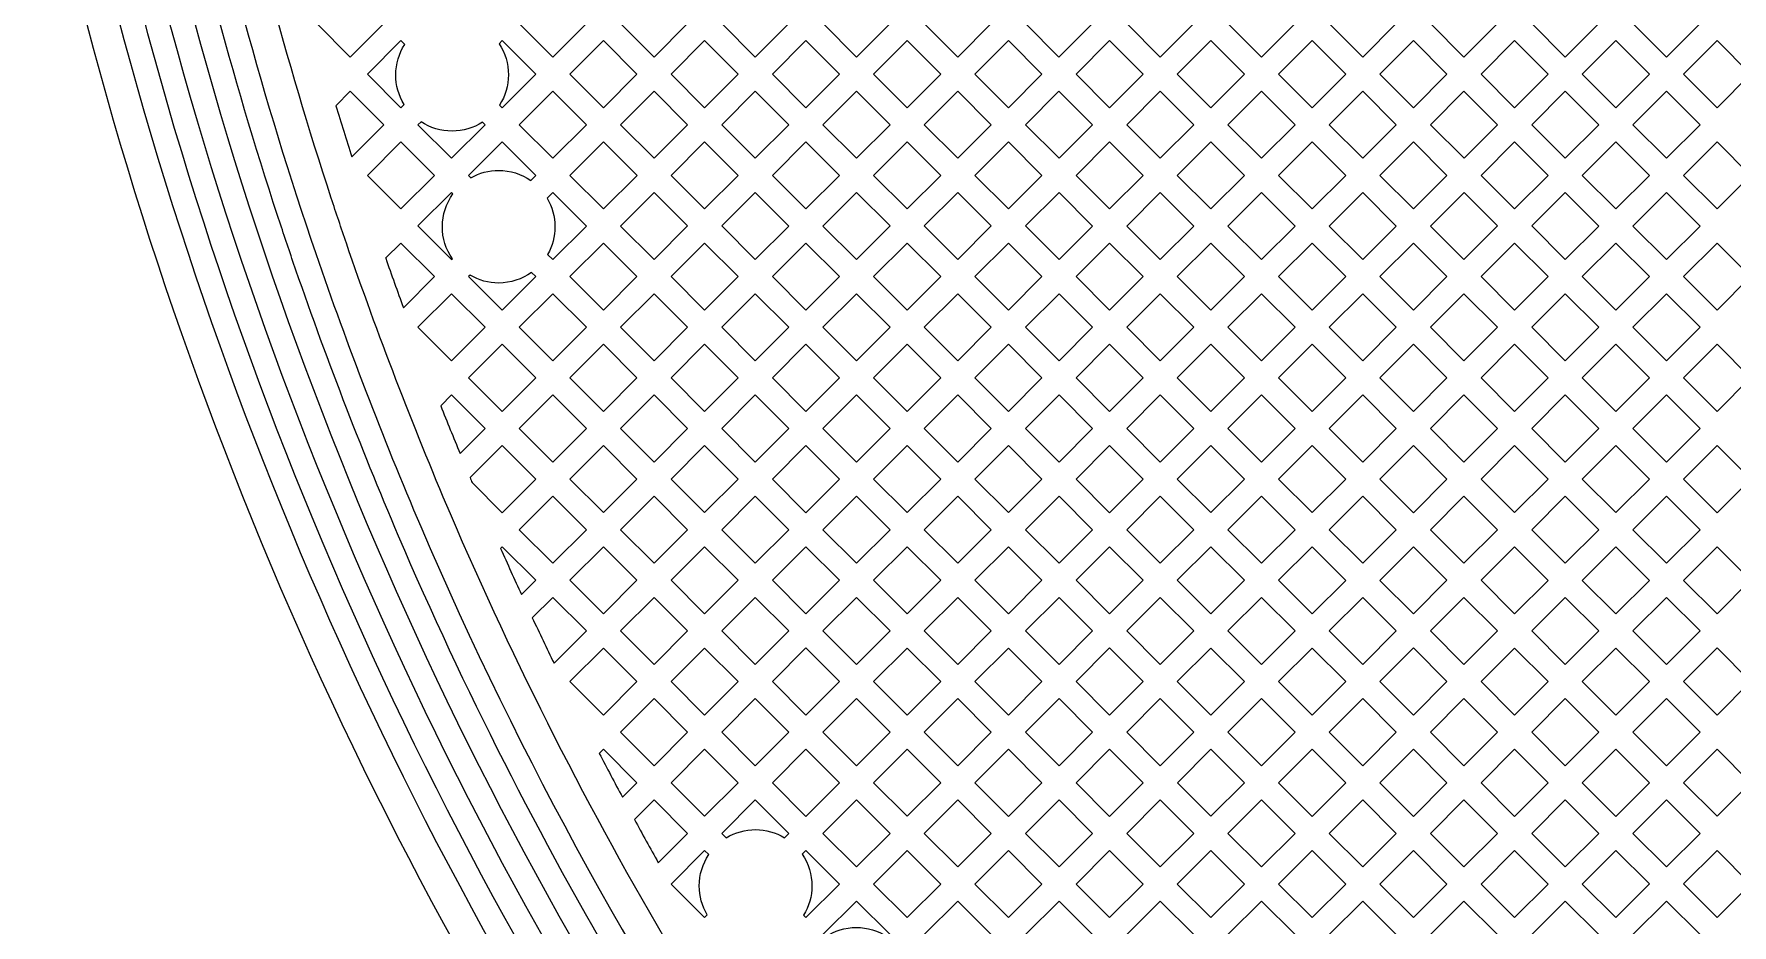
# Model space of a CAD drawing. Extents: x 726 to 4465, y 139 to 737.
# Drawn here: x 3899.84 to 3905.2, y 386.9 to 389.71 of the extents above; entities that cross this region are included whole.
import ezdxf

# ---------------------------------------------------------------- set-up
doc = ezdxf.new("R2010")
doc.units = 0
doc.layers.add('bak_bak_ttr1-bcq6716', color=11, linetype='Continuous')
doc.layers.add('bak_outline', color=11, linetype='Continuous')

msp = doc.modelspace()

# ---------------------------------------------------------------- linework, layer by layer
at = {"layer": 'bak_bak_ttr1-bcq6716'}
for points in [[(3897.3549, 342.0197), (3897.3549, 363.5511, -0.202307), (3901.8566, 374.2211, 0.202316), (3902.3714, 375.4413), (3902.3714, 380.9412, 0.202311), (3901.8566, 382.1614, -0.202307), (3897.3549, 392.8314), (3897.3549, 423.8397, -0.414216), (3898.1515, 424.6363), (3909.7514, 424.6363, -0.414216), (3910.5479, 423.8397), (3910.5479, 393.2462, 0.196007), (3911.3186, 391.3562, -0.196002), (3915.5644, 380.9414), (3915.5644, 375.4411, -0.196002), (3911.3186, 365.0263, 0.196006), (3910.5479, 363.1363), (3910.5479, 342.0197, -0.414217), (3909.7514, 341.2232), (3898.1515, 341.2232, -0.414217)], [(3900.8895, 389.5844), (3900.9955, 389.4784), (3901.0058, 389.4887, -0.139396), (3900.9793, 389.5823, -0.143885), (3901.0075, 389.6784), (3900.9955, 389.6904)], [(3901.3053, 389.6804, -0.147309), (3901.3349, 389.5823, -0.142818), (3901.307, 389.4867), (3901.3152, 389.4785), (3901.4212, 389.5845), (3901.3153, 389.6904)], [(3901.0494, 389.4245), (3901.1553, 389.3186), (3901.2613, 389.4247), (3901.2532, 389.4327, -0.143881), (3901.1571, 389.4045, -0.147303), (3901.0589, 389.434)], [(3901.2092, 389.2648), (3901.2165, 389.2574, -0.129579), (3901.3041, 389.2805, -0.152571), (3901.4053, 389.2489), (3901.4212, 389.2648), (3901.3152, 389.3708)], [(3901.0494, 389.105), (3901.1554, 388.999), (3901.1579, 389.0015, -0.152566), (3901.1263, 389.1027, -0.157032), (3901.1597, 389.2064), (3901.1553, 389.2109)], [(3901.4573, 389.1931, -0.134093), (3901.4819, 389.1027, -0.129576), (3901.4588, 389.0151), (3901.4751, 388.9989), (3901.5811, 389.1049), (3901.4751, 389.2109)], [(3901.2093, 388.9451), (3901.3153, 388.8391), (3901.4212, 388.945), (3901.4079, 388.9583, -0.157025), (3901.3041, 388.9249, -0.134094), (3901.2138, 388.9496)], [(3901.2137, 388.3102, 0.000481), (3901.2203, 388.2945), (3901.3152, 388.1996), (3901.4212, 388.3057), (3901.3152, 388.4117)], [(3902.0085, 387.1868), (3902.0227, 387.1726, -0.138071), (3902.1154, 387.1987, -0.136224), (3902.207, 387.1733), (3902.2204, 387.1867), (3902.1144, 387.2927)], [(3901.8486, 387.0269), (3901.9546, 386.9209), (3901.963, 386.9293, -0.136214), (3901.9376, 387.0209, -0.148619), (3901.9677, 387.1199), (3901.9546, 387.1329)], [(3902.2624, 387.1209, -0.150461), (3902.2932, 387.0209, -0.138071), (3902.2671, 386.9282), (3902.2743, 386.921), (3902.3802, 387.0269), (3902.2743, 387.1328)], [(3902.3282, 386.8671), (3902.3351, 386.8601, -0.147048), (3902.4332, 386.8896, -0.149148), (3902.5324, 386.8593), (3902.5401, 386.867), (3902.434, 386.973)]]:
    msp.add_lwpolyline(points, format="xyb", close=True, dxfattribs=at)
for points in [[(3904.0542, 372.8437, 0.156853), (3905.006, 375.328), (3905.0153, 375.5016, 0.057249), (3905.0133, 375.5189, -0.058411), (3905.0123, 375.5277), (3905.0123, 381.0671, 0.202342), (3903.6994, 384.1776, -0.002771), (3903.6034, 384.2723, -0.027686), (3902.6969, 385.281, -0.003159), (3902.589, 385.4171, -0.064455), (3900.9879, 388.1259, -0.017846), (3900.6546, 388.993, -0.002751), (3900.6061, 389.1379, -0.028552), (3900.247, 390.4895, -0.050748), (3899.9958, 392.9582), (3899.9958, 421.3718, 0.113)], [(3900.072, 421.3719), (3900.072, 392.9582, 0.050755), (3900.3217, 390.5045, 0.031666), (3900.7267, 389.0176, 0.017842), (3901.058, 388.1557, 0.098659), (3903.7528, 384.2319, -0.2022), (3905.0885, 381.0671), (3905.0885, 375.5317, -0.049817), (3905.0915, 375.5016, -0.030687), (3905.0912, 375.497, -0.029701), (3905.0912, 375.4926), (3905.082, 375.3238, -0.188109), (3903.7528, 372.399)], [(3904.1931, 372.7322, 0.156863), (3905.1838, 375.3186), (3905.193, 375.4871, 0.049449), (3905.1911, 375.5372, -0.039636), (3905.1906, 375.5452), (3905.1903, 381.0679, 0.20229), (3903.8239, 384.3051, -0.002778), (3903.729, 384.3987, -0.027685), (3902.8358, 385.3927, -0.003159), (3902.7293, 385.527, -0.064449), (3901.1516, 388.1962, -0.017832), (3900.8232, 389.0507, -0.002737), (3900.7755, 389.193, -0.028562), (3900.4215, 390.5255, -0.050745), (3900.1738, 392.9582), (3900.1738, 421.3701)], [(3899.8434, 345.7503), (3899.8441, 363.7797, -0.049844), (3899.8449, 363.7872, 0.051152), (3899.8457, 363.7949, -0.011117), (3899.8732, 364.3678, 0.017217), (3899.8774, 364.4839, -0.020317), (3899.8877, 364.7204, -0.051748), (3900.3659, 367.2367), (3900.6312, 368.0252, -0.018379), (3900.982, 368.8667, -0.020399), (3901.4424, 369.7678, -0.024616), (3901.4851, 369.8351), (3902.5338, 371.3303, -0.01577), (3902.6592, 371.4979), (3902.8537, 371.7409, -0.032279), (3903.5431, 372.5137), (3903.5931, 372.5627, 0.202286), (3904.8599, 375.565), (3904.8599, 381.0659, 0.202282), (3903.593, 384.0683, -0.202313), (3899.8434, 392.9561), (3899.8434, 421.3198, 0.146958)], [(3899.9196, 421.3198), (3899.9196, 392.9561, 0.2023), (3903.6462, 384.1229, -0.202281), (3904.9361, 381.0659), (3904.9361, 375.565, -0.202286), (3903.6463, 372.5082), (3903.5965, 372.4594, 0.032281), (3902.9137, 371.6939), (3902.7188, 371.4503, 0.015771), (3902.5962, 371.2866), (3901.5473, 369.7912, 0.024713), (3901.5085, 369.73, 0.020391), (3901.0512, 368.8347, 0.018365), (3900.7027, 367.999), (3900.4382, 367.2129, 0.051711), (3899.9636, 364.7137, 0.020298), (3899.9536, 364.4836, -0.017245), (3899.9492, 364.3621, 0.011106), (3899.9218, 363.7931, -0.038156), (3899.9203, 363.7758), (3899.9196, 345.7502, -0.056576)], [(3899.7672, 421.2611), (3899.7672, 392.9557, 0.202315), (3903.54, 384.0132, -0.20226), (3904.7837, 381.0656), (3904.7837, 375.5653, -0.202314), (3903.5397, 372.6172, 0.021457), (3902.8055, 371.8376, 0.024959), (3902.4248, 371.3472, -0.0052), (3902.2669, 371.1268, 0.007644), (3902.0376, 370.8031, -0.01494), (3901.8073, 370.4871, 0.024055), (3901.4688, 369.9669, 0.003753), (3901.3759, 369.805, 0.129026), (3899.7672, 363.675), (3899.7672, 345.7658, -0.070941), (3899.7603, 345.7178), (3899.6374, 345.2987, 0.081102), (3899.615, 345.1615), (3899.615, 342.5557, -0.198919), (3899.4322, 342.1142), (3899.2797, 341.9618, 0.225036), (3899.2265, 341.8142, -0.458544), (3899.0506, 341.61)], [(3899.0734, 341.9642, 0.231708), (3899.226, 342.0158), (3899.3783, 342.1681, 0.198919), (3899.5388, 342.5557), (3899.5388, 345.1615, -0.080752), (3899.565, 345.3223), (3899.6872, 345.7391, 0.070961), (3899.691, 345.7658), (3899.691, 363.675, -0.13283), (3901.4031, 370.0054, -0.024133), (3901.7467, 370.5333, 0.014975), (3901.9749, 370.8464, -0.007646), (3902.2056, 371.172, 0.005203), (3902.3626, 371.3913, -0.024959), (3902.748, 371.8876, -0.021454), (3903.4866, 372.6718, 0.20231), (3904.7075, 375.5653), (3904.7075, 381.0656, 0.202283), (3903.4866, 383.9588, -0.202308), (3899.691, 392.9557), (3899.691, 421.2611, 0.055802)], [(3899.5891, 421.1651), (3899.5891, 392.9556, 0.202307), (3903.4155, 383.8859, -0.202284), (3904.6056, 381.0656), (3904.6056, 375.5653, -0.202321), (3903.4154, 372.7446)]]:
    msp.add_lwpolyline(points, format="xyb", dxfattribs=at)
for points in [[(3900.7296, 389.7443), (3900.8356, 389.6383), (3900.9416, 389.7443), (3900.8356, 389.8503)], [(3901.3692, 389.7443), (3901.4751, 389.6384), (3901.581, 389.7443), (3901.4751, 389.8502)], [(3901.6887, 389.7443), (3901.7947, 389.6383), (3901.9007, 389.7443), (3901.7947, 389.8503)], [(3902.0085, 389.7443), (3902.1145, 389.6383), (3902.2205, 389.7443), (3902.1145, 389.8503)], [(3902.3283, 389.7443), (3902.4341, 389.6384), (3902.5401, 389.7443), (3902.4342, 389.8502)], [(3902.6478, 389.7443), (3902.7538, 389.6383), (3902.8598, 389.7443), (3902.7538, 389.8503)], [(3902.9676, 389.7443), (3903.0734, 389.6384), (3903.1795, 389.7444), (3903.0736, 389.8503)], [(3903.2872, 389.7444), (3903.3932, 389.6384), (3903.4992, 389.7443), (3903.3931, 389.8503)], [(3903.6069, 389.7443), (3903.7129, 389.6383), (3903.8189, 389.7443), (3903.7129, 389.8503)], [(3903.9267, 389.7443), (3904.0326, 389.6384), (3904.1385, 389.7443), (3904.0326, 389.8502)], [(3904.2462, 389.7443), (3904.3523, 389.6383), (3904.4583, 389.7443), (3904.3523, 389.8503)], [(3904.566, 389.7443), (3904.672, 389.6383), (3904.7779, 389.7442), (3904.6719, 389.8502)], [(3904.8857, 389.7442), (3904.9916, 389.6383), (3905.0976, 389.7443), (3904.9917, 389.8502)], [(3901.5289, 389.5845), (3901.6349, 389.4785), (3901.7408, 389.5844), (3901.6348, 389.6904)], [(3901.8486, 389.5844), (3901.9546, 389.4784), (3902.0606, 389.5844), (3901.9546, 389.6904)], [(3902.1684, 389.5844), (3902.2743, 389.4785), (3902.3803, 389.5845), (3902.2744, 389.6904)], [(3902.488, 389.5845), (3902.594, 389.4785), (3902.7, 389.5844), (3902.5939, 389.6904)], [(3902.8077, 389.5844), (3902.9136, 389.4785), (3903.0196, 389.5845), (3902.9137, 389.6904)], [(3903.1273, 389.5845), (3903.2333, 389.4785), (3903.3394, 389.5845), (3903.2333, 389.6905)], [(3903.4471, 389.5845), (3903.5531, 389.4785), (3903.6591, 389.5844), (3903.553, 389.6904)], [(3903.7668, 389.5844), (3903.8727, 389.4785), (3903.9787, 389.5845), (3903.8728, 389.6904)], [(3904.0865, 389.5845), (3904.1925, 389.4785), (3904.2984, 389.5844), (3904.1924, 389.6904)], [(3904.4061, 389.5844), (3904.5121, 389.4784), (3904.6182, 389.5844), (3904.5121, 389.6904)], [(3904.7259, 389.5844), (3904.8318, 389.4785), (3904.9377, 389.5844), (3904.8318, 389.6903)], [(3905.0455, 389.5844), (3905.1515, 389.4784), (3905.2575, 389.5844), (3905.1515, 389.6904)], [(3901.3691, 389.4247), (3901.4751, 389.3186), (3901.5811, 389.4246), (3901.4751, 389.5306)], [(3901.6888, 389.4246), (3901.7948, 389.3186), (3901.9007, 389.4245), (3901.7947, 389.5305)], [(3902.0085, 389.4245), (3902.1144, 389.3186), (3902.2204, 389.4246), (3902.1145, 389.5305)], [(3902.3281, 389.4246), (3902.4341, 389.3186), (3902.5402, 389.4246), (3902.4341, 389.5306)], [(3902.6479, 389.4246), (3902.7538, 389.3187), (3902.8597, 389.4247), (3902.7538, 389.5305)], [(3902.9675, 389.4247), (3903.0735, 389.3186), (3903.1795, 389.4246), (3903.0734, 389.5306)], [(3903.2872, 389.4246), (3903.3932, 389.3186), (3903.4992, 389.4246), (3903.3932, 389.5306)], [(3903.607, 389.4246), (3903.7129, 389.3187), (3903.8188, 389.4247), (3903.7129, 389.5305)], [(3903.9266, 389.4247), (3904.0326, 389.3186), (3904.1386, 389.4247), (3904.0326, 389.5307)], [(3904.2464, 389.4247), (3904.3524, 389.3186), (3904.4583, 389.4245), (3904.3523, 389.5305)], [(3904.566, 389.4245), (3904.6719, 389.3186), (3904.7779, 389.4246), (3904.672, 389.5305)], [(3904.8857, 389.4246), (3904.9917, 389.3186), (3905.0976, 389.4245), (3904.9916, 389.5305)], [(3900.8896, 389.2648), (3900.9955, 389.1589), (3901.1014, 389.2648), (3900.9955, 389.3706)], [(3901.5289, 389.2648), (3901.635, 389.1587), (3901.741, 389.2647), (3901.6349, 389.3708)], [(3901.8487, 389.2647), (3901.9546, 389.1588), (3902.0605, 389.2648), (3901.9546, 389.3706)], [(3902.1683, 389.2648), (3902.2743, 389.1587), (3902.3803, 389.2647), (3902.2743, 389.3707)], [(3902.488, 389.2647), (3902.5939, 389.1588), (3902.6999, 389.2649), (3902.594, 389.3707)], [(3902.8077, 389.2649), (3902.9137, 389.1588), (3903.0196, 389.2648), (3902.9136, 389.3708)], [(3903.1274, 389.2648), (3903.2334, 389.1587), (3903.3394, 389.2647), (3903.2333, 389.3707)], [(3903.4471, 389.2647), (3903.553, 389.1588), (3903.659, 389.2648), (3903.5531, 389.3707)], [(3903.7668, 389.2648), (3903.8728, 389.1588), (3903.9787, 389.2648), (3903.8727, 389.3708)], [(3904.0865, 389.2648), (3904.1925, 389.1587), (3904.2985, 389.2648), (3904.1925, 389.3708)], [(3904.4063, 389.2648), (3904.5121, 389.1589), (3904.618, 389.2648), (3904.5121, 389.3706)], [(3904.7258, 389.2648), (3904.8318, 389.1587), (3904.9378, 389.2648), (3904.8318, 389.3708)], [(3905.0456, 389.2648), (3905.1516, 389.1587), (3905.2575, 389.2646), (3905.1515, 389.3706)], [(3901.6888, 389.1049), (3901.7947, 388.999), (3901.9007, 389.105), (3901.7948, 389.2109)], [(3902.0085, 389.105), (3902.1145, 388.999), (3902.2204, 389.1049), (3902.1144, 389.2109)], [(3902.3282, 389.1049), (3902.434, 388.999), (3902.54, 389.105), (3902.4341, 389.2108)], [(3902.6478, 389.105), (3902.7538, 388.9989), (3902.8598, 389.105), (3902.7538, 389.211)], [(3902.9676, 389.105), (3903.0736, 388.9989), (3903.1795, 389.1049), (3903.0735, 389.2109)], [(3903.2873, 389.1049), (3903.3931, 388.999), (3903.4991, 389.1049), (3903.3932, 389.2108)], [(3903.6069, 389.1049), (3903.7129, 388.9989), (3903.8189, 389.1049), (3903.7129, 389.211)], [(3903.9267, 389.1049), (3904.0327, 388.9989), (3904.1386, 389.1049), (3904.0326, 389.2109)], [(3904.2464, 389.1049), (3904.3523, 388.999), (3904.4583, 389.105), (3904.3524, 389.2109)], [(3904.566, 389.105), (3904.672, 388.999), (3904.7779, 389.1049), (3904.6719, 389.2109)], [(3904.8857, 389.1049), (3904.9917, 388.9989), (3905.0977, 389.1049), (3904.9917, 389.2109)], [(3901.5289, 388.945), (3901.6348, 388.8391), (3901.7408, 388.9451), (3901.635, 389.051)], [(3901.8486, 388.9451), (3901.9546, 388.8391), (3902.0606, 388.9451), (3901.9546, 389.0511)], [(3902.1684, 388.9451), (3902.2743, 388.8392), (3902.3802, 388.9451), (3902.2743, 389.051)], [(3902.4879, 388.9451), (3902.5939, 388.8391), (3902.6999, 388.9451), (3902.5939, 389.0511)], [(3902.8077, 388.9451), (3902.9137, 388.8391), (3903.0197, 388.9451), (3902.9137, 389.0511)], [(3903.1275, 388.9451), (3903.2333, 388.8392), (3903.3393, 388.9451), (3903.2334, 389.051)], [(3903.447, 388.9451), (3903.553, 388.8391), (3903.659, 388.9451), (3903.553, 389.0511)], [(3903.7668, 388.9451), (3903.8728, 388.839), (3903.9788, 388.945), (3903.8728, 389.0511)], [(3904.0865, 388.945), (3904.1924, 388.8392), (3904.2984, 388.9451), (3904.1925, 389.051)], [(3904.4061, 388.9451), (3904.5121, 388.8391), (3904.6182, 388.9451), (3904.5121, 389.0511)], [(3904.7259, 388.9451), (3904.8319, 388.8391), (3904.9378, 388.945), (3904.8318, 389.051)], [(3905.0456, 388.945), (3905.1515, 388.8391), (3905.2575, 388.9451), (3905.1516, 389.051)], [(3901.0494, 388.7852), (3901.1554, 388.6792), (3901.2614, 388.7852), (3901.1554, 388.8912)], [(3901.3692, 388.7852), (3901.4751, 388.6793), (3901.581, 388.7852), (3901.4751, 388.8911)], [(3901.6887, 388.7852), (3901.7947, 388.6792), (3901.9007, 388.7852), (3901.7947, 388.8912)], [(3902.0085, 388.7852), (3902.1144, 388.6793), (3902.2204, 388.7853), (3902.1145, 388.8912)], [(3902.3281, 388.7853), (3902.4341, 388.6793), (3902.5401, 388.7852), (3902.434, 388.8912)], [(3902.6478, 388.7852), (3902.7538, 388.6792), (3902.8598, 388.7852), (3902.7538, 388.8912)], [(3902.9676, 388.7852), (3903.0735, 388.6793), (3903.1795, 388.7853), (3903.0736, 388.8912)], [(3903.2872, 388.7853), (3903.3932, 388.6793), (3903.4992, 388.7852), (3903.3931, 388.8912)], [(3903.6069, 388.7852), (3903.7129, 388.6792), (3903.8189, 388.7852), (3903.7129, 388.8912)], [(3903.9267, 388.7852), (3904.0325, 388.6793), (3904.1386, 388.7853), (3904.0327, 388.8912)], [(3904.2463, 388.7853), (3904.3523, 388.6793), (3904.4583, 388.7852), (3904.3523, 388.8912)], [(3904.566, 388.7852), (3904.672, 388.6792), (3904.7781, 388.7852), (3904.672, 388.8912)], [(3904.8858, 388.7852), (3904.9917, 388.6793), (3905.0976, 388.7852), (3904.9917, 388.8911)], [(3901.2093, 388.6253), (3901.3152, 388.5194), (3901.4212, 388.6254), (3901.3153, 388.7313)], [(3901.5289, 388.6254), (3901.6349, 388.5194), (3901.7408, 388.6253), (3901.6348, 388.7313)], [(3901.8486, 388.6253), (3901.9545, 388.5194), (3902.0605, 388.6254), (3901.9546, 388.7313)], [(3902.1683, 388.6254), (3902.2743, 388.5194), (3902.3803, 388.6254), (3902.2743, 388.7314)], [(3902.488, 388.6254), (3902.594, 388.5194), (3902.7, 388.6253), (3902.5939, 388.7313)], [(3902.8077, 388.6253), (3902.9136, 388.5194), (3903.0196, 388.6254), (3902.9137, 388.7313)], [(3903.1273, 388.6254), (3903.2333, 388.5194), (3903.3394, 388.6254), (3903.2333, 388.7314)], [(3903.4471, 388.6254), (3903.5531, 388.5194), (3903.6591, 388.6253), (3903.553, 388.7313)], [(3903.7668, 388.6253), (3903.8727, 388.5194), (3903.9787, 388.6254), (3903.8728, 388.7313)], [(3904.0864, 388.6254), (3904.1924, 388.5194), (3904.2984, 388.6254), (3904.1924, 388.7314)], [(3904.4062, 388.6254), (3904.5122, 388.5194), (3904.6182, 388.6253), (3904.5121, 388.7313)], [(3904.7259, 388.6253), (3904.8318, 388.5194), (3904.9378, 388.6254), (3904.8319, 388.7313)], [(3905.0456, 388.6254), (3905.1516, 388.5194), (3905.2575, 388.6253), (3905.1515, 388.7313)], [(3901.3691, 388.4655), (3901.4751, 388.3595), (3901.5811, 388.4655), (3901.4751, 388.5715)], [(3901.6888, 388.4655), (3901.7947, 388.3596), (3901.9006, 388.4655), (3901.7947, 388.5714)], [(3902.0084, 388.4655), (3902.1144, 388.3595), (3902.2204, 388.4655), (3902.1144, 388.5716)], [(3902.3282, 388.4655), (3902.4342, 388.3595), (3902.5402, 388.4655), (3902.4341, 388.5715)], [(3902.6479, 388.4655), (3902.7538, 388.3596), (3902.8597, 388.4655), (3902.7538, 388.5714)], [(3902.9675, 388.4655), (3903.0735, 388.3595), (3903.1795, 388.4655), (3903.0735, 388.5715)], [(3903.2872, 388.4655), (3903.3932, 388.3595), (3903.4992, 388.4655), (3903.3932, 388.5715)], [(3903.607, 388.4655), (3903.7129, 388.3596), (3903.8188, 388.4655), (3903.7129, 388.5714)], [(3903.9266, 388.4655), (3904.0326, 388.3595), (3904.1386, 388.4655), (3904.0325, 388.5715)], [(3904.2463, 388.4655), (3904.3523, 388.3595), (3904.4583, 388.4655), (3904.3523, 388.5715)], [(3904.5661, 388.4655), (3904.672, 388.3596), (3904.7779, 388.4655), (3904.672, 388.5714)], [(3904.8857, 388.4655), (3904.9917, 388.3595), (3905.0977, 388.4655), (3904.9917, 388.5716)], [(3901.5289, 388.3057), (3901.6348, 388.1998), (3901.7408, 388.3058), (3901.6349, 388.4117)], [(3901.8486, 388.3058), (3901.9546, 388.1997), (3902.0605, 388.3057), (3901.9545, 388.4117)], [(3902.1683, 388.3057), (3902.2743, 388.1996), (3902.3803, 388.3057), (3902.2743, 388.4117)], [(3902.4881, 388.3057), (3902.5939, 388.1998), (3902.6999, 388.3057), (3902.594, 388.4116)], [(3902.8077, 388.3057), (3902.9137, 388.1997), (3903.0196, 388.3057), (3902.9136, 388.4117)], [(3903.1274, 388.3057), (3903.2334, 388.1996), (3903.3394, 388.3056), (3903.2333, 388.4116)], [(3903.4471, 388.3056), (3903.553, 388.1997), (3903.659, 388.3057), (3903.5531, 388.4116)], [(3903.7668, 388.3057), (3903.8728, 388.1997), (3903.9787, 388.3057), (3903.8727, 388.4117)], [(3904.0865, 388.3057), (3904.1925, 388.1996), (3904.2984, 388.3056), (3904.1924, 388.4116)], [(3904.4062, 388.3056), (3904.5121, 388.1997), (3904.6181, 388.3057), (3904.5122, 388.4116)], [(3904.7259, 388.3057), (3904.8319, 388.1997), (3904.9378, 388.3057), (3904.8318, 388.4117)], [(3905.0456, 388.3057), (3905.1516, 388.1996), (3905.2576, 388.3057), (3905.1516, 388.4117)], [(3901.3691, 388.1458), (3901.4749, 388.0399), (3901.581, 388.1459), (3901.4751, 388.2518)], [(3901.6887, 388.1459), (3901.7947, 388.0399), (3901.9007, 388.1459), (3901.7947, 388.2519)], [(3902.0085, 388.1459), (3902.1145, 388.0399), (3902.2204, 388.1458), (3902.1144, 388.2518)], [(3902.3282, 388.1458), (3902.434, 388.0399), (3902.5401, 388.1459), (3902.4342, 388.2518)], [(3902.6478, 388.1459), (3902.7538, 388.0399), (3902.8598, 388.1459), (3902.7538, 388.2519)], [(3902.9676, 388.1459), (3903.0736, 388.0398), (3903.1795, 388.1458), (3903.0735, 388.2518)], [(3903.2873, 388.1458), (3903.3931, 388.0399), (3903.4991, 388.1458), (3903.3932, 388.2517)], [(3903.6069, 388.1458), (3903.7129, 388.0398), (3903.8189, 388.1458), (3903.7129, 388.2519)], [(3903.9267, 388.1458), (3904.0327, 388.0398), (3904.1386, 388.1458), (3904.0326, 388.2518)], [(3904.2464, 388.1458), (3904.3523, 388.0399), (3904.4582, 388.1458), (3904.3523, 388.2517)], [(3904.566, 388.1458), (3904.672, 388.0398), (3904.778, 388.1458), (3904.672, 388.2518)], [(3904.8857, 388.1458), (3904.9918, 388.0398), (3905.0977, 388.1458), (3904.9917, 388.2518)], [(3901.5288, 387.986), (3901.6348, 387.88), (3901.7408, 387.986), (3901.6348, 388.092)], [(3901.8486, 387.986), (3901.9546, 387.88), (3902.0606, 387.986), (3901.9546, 388.092)], [(3902.1684, 387.986), (3902.2743, 387.8801), (3902.3802, 387.986), (3902.2743, 388.0919)], [(3902.4879, 387.986), (3902.5939, 387.88), (3902.7, 387.986), (3902.5939, 388.092)], [(3902.8077, 387.986), (3902.9137, 387.88), (3903.0197, 387.986), (3902.9137, 388.092)], [(3903.1275, 387.986), (3903.2333, 387.8801), (3903.3393, 387.986), (3903.2334, 388.0919)], [(3903.447, 387.986), (3903.553, 387.88), (3903.659, 387.986), (3903.553, 388.092)], [(3903.7668, 387.986), (3903.8728, 387.8799), (3903.9788, 387.9859), (3903.8728, 388.092)], [(3904.0866, 387.9859), (3904.1924, 387.8801), (3904.2984, 387.986), (3904.1925, 388.0919)], [(3904.4061, 387.986), (3904.5121, 387.88), (3904.6181, 387.9859), (3904.5121, 388.092)], [(3904.7259, 387.9859), (3904.8319, 387.8799), (3904.9379, 387.9859), (3904.8319, 388.0919)], [(3905.0456, 387.9859), (3905.1515, 387.88), (3905.2575, 387.986), (3905.1516, 388.0919)], [(3901.6887, 387.8261), (3901.7947, 387.7201), (3901.9007, 387.8261), (3901.7947, 387.9321)], [(3902.0085, 387.8261), (3902.1144, 387.7202), (3902.2204, 387.8262), (3902.1145, 387.9321)], [(3902.3281, 387.8262), (3902.4341, 387.7202), (3902.5401, 387.8261), (3902.434, 387.9321)], [(3902.6478, 387.8261), (3902.7538, 387.7201), (3902.8598, 387.8261), (3902.7538, 387.9321)], [(3902.9676, 387.8261), (3903.0735, 387.7202), (3903.1795, 387.8262), (3903.0736, 387.9321)], [(3903.2872, 387.8262), (3903.3932, 387.7202), (3903.4992, 387.8261), (3903.3931, 387.9321)], [(3903.6069, 387.8261), (3903.7129, 387.7201), (3903.8189, 387.8261), (3903.7129, 387.9321)], [(3903.9267, 387.8261), (3904.0325, 387.7202), (3904.1386, 387.8262), (3904.0327, 387.9321)], [(3904.2463, 387.8262), (3904.3523, 387.7202), (3904.4583, 387.8261), (3904.3523, 387.9321)], [(3904.566, 387.8261), (3904.672, 387.7201), (3904.778, 387.826), (3904.672, 387.9321)], [(3904.8858, 387.826), (3904.9916, 387.7202), (3905.0976, 387.8262), (3904.9918, 387.9321)], [(3901.5289, 387.6663), (3901.635, 387.5603), (3901.7408, 387.6662), (3901.6348, 387.7722)], [(3901.8486, 387.6662), (3901.9545, 387.5603), (3902.0605, 387.6663), (3901.9546, 387.7722)], [(3902.1683, 387.6663), (3902.2743, 387.5603), (3902.3803, 387.6663), (3902.2743, 387.7723)], [(3902.488, 387.6663), (3902.594, 387.5603), (3902.7, 387.6662), (3902.5939, 387.7722)], [(3902.8077, 387.6662), (3902.9136, 387.5603), (3903.0196, 387.6663), (3902.9137, 387.7722)], [(3903.1274, 387.6663), (3903.2334, 387.5603), (3903.3394, 387.6663), (3903.2333, 387.7723)], [(3903.4471, 387.6663), (3903.5531, 387.5603), (3903.6591, 387.6662), (3903.553, 387.7722)], [(3903.7668, 387.6662), (3903.8727, 387.5603), (3903.9787, 387.6663), (3903.8728, 387.7722)], [(3904.0864, 387.6663), (3904.1924, 387.5603), (3904.2984, 387.6663), (3904.1924, 387.7723)], [(3904.4062, 387.6663), (3904.5122, 387.5603), (3904.6182, 387.6662), (3904.5121, 387.7722)], [(3904.7259, 387.6662), (3904.8318, 387.5603), (3904.9378, 387.6663), (3904.8319, 387.7722)], [(3905.0455, 387.6663), (3905.1515, 387.5603), (3905.2575, 387.6663), (3905.1515, 387.7723)], [(3901.6888, 387.5064), (3901.7947, 387.4006), (3901.9006, 387.5064), (3901.7947, 387.6123)], [(3902.0084, 387.5064), (3902.1144, 387.4004), (3902.2204, 387.5064), (3902.1144, 387.6125)], [(3902.3282, 387.5064), (3902.4342, 387.4004), (3902.5402, 387.5064), (3902.4341, 387.6124)], [(3902.6479, 387.5064), (3902.7538, 387.4005), (3902.8597, 387.5064), (3902.7538, 387.6123)], [(3902.9675, 387.5064), (3903.0735, 387.4004), (3903.1795, 387.5064), (3903.0735, 387.6125)], [(3903.2873, 387.5064), (3903.3933, 387.4004), (3903.4992, 387.5064), (3903.3932, 387.6124)], [(3903.607, 387.5064), (3903.7129, 387.4005), (3903.8188, 387.5064), (3903.7129, 387.6123)], [(3903.9266, 387.5064), (3904.0326, 387.4004), (3904.1386, 387.5064), (3904.0325, 387.6124)], [(3904.2463, 387.5064), (3904.3523, 387.4004), (3904.4583, 387.5064), (3904.3523, 387.6124)], [(3904.5661, 387.5064), (3904.672, 387.4005), (3904.7779, 387.5064), (3904.672, 387.6123)], [(3904.8857, 387.5064), (3904.9917, 387.4004), (3905.0976, 387.5064), (3904.9916, 387.6124)], [(3901.8486, 387.3467), (3901.9546, 387.2407), (3902.0605, 387.3465), (3901.9545, 387.4526)], [(3902.1683, 387.3465), (3902.2743, 387.2405), (3902.3803, 387.3465), (3902.2743, 387.4526)], [(3902.4881, 387.3465), (3902.5939, 387.2407), (3902.6999, 387.3466), (3902.594, 387.4525)], [(3902.8077, 387.3466), (3902.9137, 387.2406), (3903.0196, 387.3465), (3902.9136, 387.4526)], [(3903.1274, 387.3465), (3903.2334, 387.2405), (3903.3394, 387.3466), (3903.2334, 387.4526)], [(3903.4472, 387.3466), (3903.553, 387.2407), (3903.659, 387.3466), (3903.5531, 387.4525)], [(3903.7668, 387.3466), (3903.8728, 387.2406), (3903.9787, 387.3466), (3903.8727, 387.4526)], [(3904.0865, 387.3466), (3904.1925, 387.2405), (3904.2984, 387.3465), (3904.1924, 387.4525)], [(3904.4062, 387.3465), (3904.5121, 387.2406), (3904.6181, 387.3466), (3904.5122, 387.4525)], [(3904.7259, 387.3466), (3904.8319, 387.2406), (3904.9378, 387.3466), (3904.8318, 387.4526)], [(3905.0456, 387.3466), (3905.1515, 387.2407), (3905.2574, 387.3466), (3905.1515, 387.4525)], [(3902.3282, 387.1867), (3902.434, 387.0808), (3902.5401, 387.1868), (3902.4342, 387.2927)], [(3902.6478, 387.1868), (3902.7538, 387.0808), (3902.8598, 387.1868), (3902.7538, 387.2928)], [(3902.9676, 387.1868), (3903.0736, 387.0807), (3903.1795, 387.1867), (3903.0735, 387.2927)], [(3903.2873, 387.1867), (3903.3931, 387.0808), (3903.4992, 387.1868), (3903.3933, 387.2927)], [(3903.6069, 387.1868), (3903.7129, 387.0808), (3903.8189, 387.1867), (3903.7129, 387.2928)], [(3903.9267, 387.1867), (3904.0327, 387.0807), (3904.1386, 387.1867), (3904.0326, 387.2927)], [(3904.2464, 387.1867), (3904.3523, 387.0808), (3904.4582, 387.1867), (3904.3523, 387.2926)], [(3904.566, 387.1867), (3904.672, 387.0807), (3904.778, 387.1867), (3904.672, 387.2927)], [(3904.8858, 387.1867), (3904.9916, 387.0808), (3905.0976, 387.1868), (3904.9917, 387.2927)], [(3902.4879, 387.0269), (3902.5939, 386.9209), (3902.6999, 387.0269), (3902.5939, 387.1329)], [(3902.8077, 387.0269), (3902.9137, 386.9209), (3903.0197, 387.0269), (3902.9137, 387.1329)], [(3903.1275, 387.0269), (3903.2333, 386.921), (3903.3393, 387.0269), (3903.2334, 387.1328)], [(3903.447, 387.0269), (3903.553, 386.9209), (3903.6591, 387.0269), (3903.553, 387.1329)], [(3903.7668, 387.0269), (3903.8728, 386.9209), (3903.9788, 387.0268), (3903.8728, 387.1329)], [(3904.0866, 387.0268), (3904.1924, 386.921), (3904.2984, 387.0269), (3904.1925, 387.1328)], [(3904.4061, 387.0269), (3904.5121, 386.9209), (3904.6181, 387.0268), (3904.5121, 387.1329)], [(3904.7259, 387.0268), (3904.8317, 386.9209), (3904.9378, 387.027), (3904.8319, 387.1328)], [(3905.0455, 387.027), (3905.1515, 386.9209), (3905.2575, 387.0269), (3905.1515, 387.1329)], [(3902.6478, 386.867), (3902.7538, 386.761), (3902.8598, 386.867), (3902.7538, 386.973)], [(3902.9676, 386.867), (3903.0735, 386.7611), (3903.1795, 386.8671), (3903.0736, 386.973)], [(3903.2872, 386.8671), (3903.3932, 386.7611), (3903.4992, 386.867), (3903.3931, 386.973)], [(3903.6069, 386.867), (3903.7129, 386.761), (3903.8189, 386.867), (3903.7129, 386.973)], [(3903.9267, 386.867), (3904.0326, 386.7611), (3904.1386, 386.8671), (3904.0327, 386.973)], [(3904.2463, 386.8671), (3904.3523, 386.7611), (3904.4583, 386.867), (3904.3523, 386.973)], [(3904.566, 386.867), (3904.6719, 386.7611), (3904.7779, 386.8671), (3904.672, 386.973)], [(3904.8856, 386.8671), (3904.9916, 386.7611), (3905.0977, 386.8671), (3904.9916, 386.9731)]]:
    msp.add_lwpolyline(points, close=True, dxfattribs=at)
for points in [[(3900.8403, 389.3232), (3900.9416, 389.4245), (3900.8356, 389.5305), (3900.79, 389.4849)], [(3901.0033, 388.8469), (3901.1015, 388.9451), (3900.9955, 389.0511), (3900.9473, 389.0029)], [(3901.1821, 388.3864), (3901.2613, 388.4655), (3901.1554, 388.5714), (3901.1213, 388.5373)], [(3901.3762, 387.9412), (3901.4211, 387.986), (3901.3152, 388.0919), (3901.3102, 388.0869)], [(3901.479, 387.7241), (3901.581, 387.8261), (3901.4749, 387.9321), (3901.4104, 387.8676)], [(3901.695, 387.3009), (3901.7408, 387.3467), (3901.635, 387.4526), (3901.6219, 387.4395)], [(3901.8083, 387.0943), (3901.9007, 387.1868), (3901.7947, 387.2928), (3901.7328, 387.2309)]]:
    msp.add_lwpolyline(points, dxfattribs=at)
for centre, radius, start, end in [((3912.2523, 392.9561), 11.9763, 196.84832, 197.65877), ((3912.966, 393.2273), 12.7394, 199.36559, 200.11119), ((3912.966, 393.2271), 12.7394, 201.60076, 202.33259), ((3912.2513, 392.9563), 11.9758, 203.99178, 204.75728), ((3912.2513, 392.9562), 11.9758, 205.14489, 205.90572), ((3912.2513, 392.9564), 11.9758, 207.43047, 208.18042), ((3912.2513, 392.9562), 11.9758, 208.55993, 209.30637)]:
    msp.add_arc(centre, radius, start, end, dxfattribs=at)
at = {"layer": 'bak_outline'}
msp.add_lwpolyline([(3909.7514, 424.8397), (3898.1515, 424.8397, 0.414215), (3897.1515, 423.8397), (3897.1515, 392.8317, 0.202312), (3901.7146, 382.0156, -0.202309), (3902.168, 380.9412), (3902.168, 375.4413, -0.202309), (3901.7146, 374.3669, 0.202312), (3897.1515, 363.5508), (3897.1515, 342.0197, 0.414215), (3898.1515, 341.0197), (3909.7514, 341.0197, 0.414215), (3910.7514, 342.0197), (3910.7514, 363.1363, -0.196013), (3911.4641, 364.8841, 0.196007), (3915.7679, 375.4413), (3915.7679, 380.9412, 0.196007), (3911.4641, 391.4984, -0.196013), (3910.7514, 393.2462), (3910.7514, 423.8397, 0.414215)], format="xyb", close=True, dxfattribs=at)

doc.saveas('drawing.dxf')
